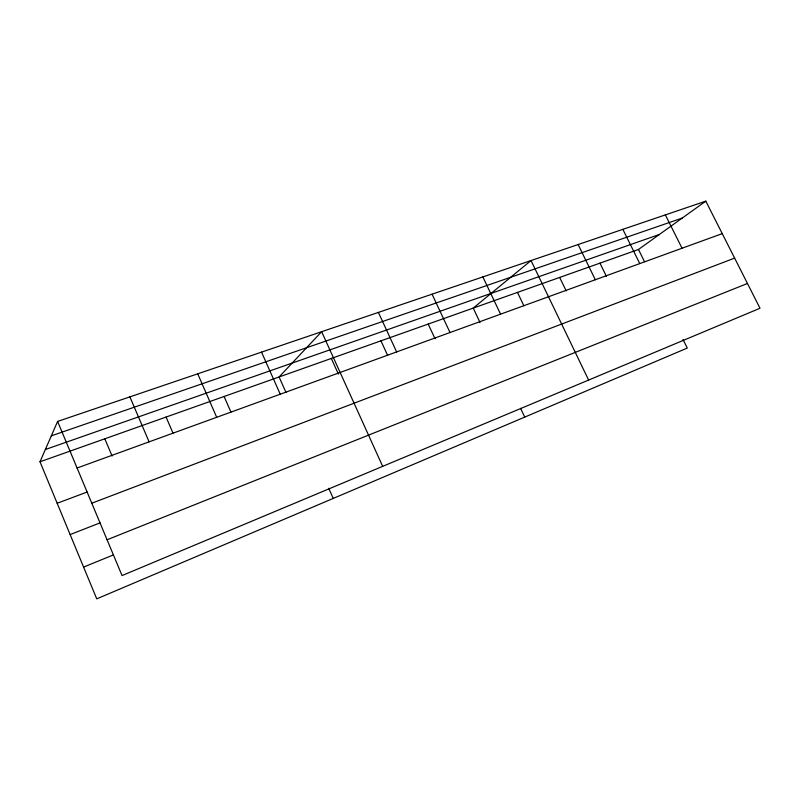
<?xml version="1.0" encoding="UTF-8"?>
<svg xmlns="http://www.w3.org/2000/svg" width="800" height="800" viewBox="0 0 800 800"><rect width="100%" height="100%" fill="white"/><g stroke="black" fill="none" stroke-linecap="round" stroke-linejoin="round"><path stroke-width="1.2" d="M682.99 339.39L687.28 348.07L96.74 598.85L40 461.79L57.61 421.43L705.81 201.15L760 308.25L122.04 575.57L57.61 421.43M40 461.79L638.47 249.48L705.81 201.15M83.59 567.08L113.46 554.89M107.08 539.78L747.47 283.48M70.14 534.58L100.08 522.86M91.8 503.22L734.63 258.11M57.18 503.27L87.18 492.01M77.08 468.02L722.25 233.63M45.35 449.52L659.41 234.46M51.32 435.84L682.27 218.05M665.35 214.9L682.04 248.24M638.47 249.48L644.51 261.68M622.85 229.34L639.78 263.59M599.96 263.15L606.39 276.28M578.13 244.54L595.33 279.74M559.67 277.44L566.19 290.9M588.62 380.06L531.04 260.54L473.24 308.1L480 322.43M517.47 292.41L523.85 305.74M482.86 276.92L500.57 314.17M520.58 408.33L524.72 417.1M432.06 294.18L450.02 332.53M428.2 324.08L435.06 338.78M378.4 312.42L396.62 351.93M380.95 340.84L387.66 355.45M382.68 466.35L321.65 331.7L279.09 376.97L286.05 392.59M331.31 358.45L338.4 374.11M328.73 488.3L333.24 498.42M261.52 352.13L280.25 394.21M224.09 396.48L230.93 412.08M197.72 373.82L216.7 417.3M166.08 417.06L173 433.12M129.88 396.87L149.11 441.85M104.81 438.8L112.1 456.03"/></g></svg>
